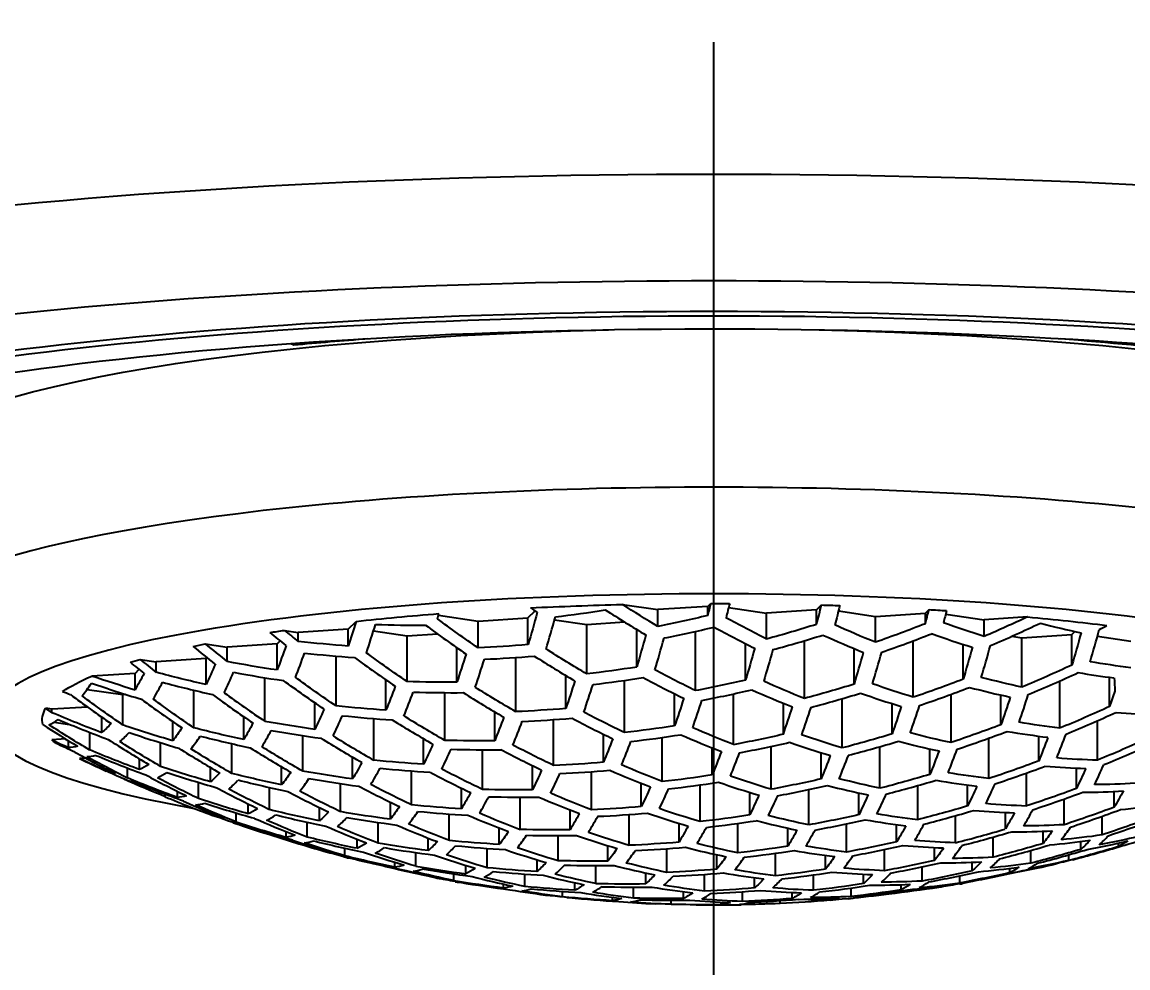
# Model space of a CAD drawing. Header units: millimetres. Extents: x 5401 to 6241, y 1473 to 2067.
# Drawn here: x 5528.93 to 5540.95, y 1813.05 to 1823.33 of the extents above; entities that cross this region are included whole.
import ezdxf

# ---------------------------------------------------------------- set-up
doc = ezdxf.new("R2010")
doc.units = ezdxf.units.MM
doc.linetypes.add('CENTERX2', pattern=[101.6, 63.5, -12.7, 12.7, -12.7])
doc.layers.add('CENTER', color=1, linetype='CENTERX2')
doc.layers.add('DIM', color=3, linetype='Continuous')
doc.styles.get("Standard").update_dxf_attribs({"font": 'arial.ttf'})
doc.dimstyles.new('사본 ISO-25', dxfattribs={"dimtxt": 7, "dimasz": 7, "dimexe": 2.1, "dimexo": 2.1, "dimgap": 2, "dimtad": 1, "dimtih": 1, "dimtoh": 1, "dimdec": 1, "dimdsep": 46, "dimtxsty": 'Standard', "dimcen": 0, "dimclrd": 3, "dimclre": 3, "dimclrt": 4, "dimazin": 2, "dimtp": 0.1, "dimtm": 0.1, "dimtfac": 0.714286, "dimtdec": 1, "dimtmove": 0, "dimatfit": 3, "dimfxl": 1, "dimarcsym": 0})

# ---------------------------------------------------------------- blocks, each defined once
blk = doc.blocks.new('*D45')
at = {"layer": 'DIM', "color": 3, "lineweight": -2, "transparency": 16777216}
for p, q in [((5534.347, 1848.239), (5486.831, 1848.239)), ((5488.931, 1842.239), (5488.931, 1780.802)), ((5488.931, 1709.239), (5488.931, 1770.676)), ((5490.217, 1703.239), (5491.031, 1703.239))]:
    blk.add_line(p, q, dxfattribs=at)
at = {"layer": 'DIM', "color": 3, "transparency": 16777216}
for points in [[(5487.931, 1842.239), (5489.931, 1842.239), (5488.931, 1848.239)], [(5487.931, 1709.239), (5489.931, 1709.239), (5488.931, 1703.239)]]:
    blk.add_solid(points, dxfattribs=at)
at = {"layer": 'DIM', "color": 4, "transparency": 16777216, "insert": (5488.931, 1775.739), "char_height": 6, "attachment_point": 5}
blk.add_mtext('145', dxfattribs=at)

msp = doc.modelspace()

# ---------------------------------------------------------------- linework, layer by layer
at = {"extrusion": (0, 1, 0)}
for p, q in [((5531.849, 1819.837), (5531.881, 1819.822)), ((5534.427, 1816.856), (5534.504, 1816.932)), ((5535.454, 1817.002), (5535.839, 1816.946)), ((5536.382, 1816.98), (5535.839, 1816.946)), ((5535.839, 1816.763), (5535.839, 1816.946)), ((5536.382, 1816.98), (5536.416, 1817.014)), ((5536.382, 1816.882), (5536.382, 1816.98)), ((5536.608, 1816.97), (5537.021, 1816.909)), ((5537.564, 1816.944), (5537.021, 1816.909)), ((5537.564, 1816.944), (5537.618, 1816.997)), ((5537.564, 1816.787), (5537.564, 1816.944)), ((5537.801, 1816.932), (5538.204, 1816.873)), ((5538.747, 1816.908), (5538.786, 1816.947)), ((5532.473, 1816.733), (5532.56, 1816.819)), ((5533.453, 1816.885), (5533.885, 1816.822)), ((5533.885, 1816.822), (5534.427, 1816.856)), ((5533.885, 1816.531), (5533.885, 1816.822)), ((5534.427, 1816.565), (5534.427, 1816.856)), ((5534.716, 1816.837), (5535.066, 1816.786)), ((5535.066, 1816.786), (5535.475, 1816.812)), ((5537.021, 1816.627), (5537.021, 1816.909)), ((5538.204, 1816.873), (5538.747, 1816.908)), ((5538.204, 1816.592), (5538.204, 1816.873)), ((5538.747, 1816.793), (5538.747, 1816.908)), ((5538.968, 1816.898), (5539.386, 1816.837)), ((5539.856, 1816.867), (5539.386, 1816.837)), ((5539.386, 1816.656), (5539.386, 1816.837)), ((5531.779, 1816.721), (5531.93, 1816.699)), ((5532.473, 1816.733), (5531.93, 1816.699)), ((5531.93, 1816.6), (5531.93, 1816.699)), ((5532.473, 1816.551), (5532.473, 1816.733)), ((5532.748, 1816.716), (5533.112, 1816.662)), ((5533.112, 1816.662), (5533.442, 1816.683)), ((5535.066, 1816.248), (5535.066, 1816.786)), ((5535.609, 1816.323), (5535.609, 1816.73)), ((5536.248, 1816.066), (5536.248, 1816.71)), ((5539.796, 1816.641), (5540.339, 1816.676)), ((5540.339, 1816.676), (5540.372, 1816.709)), ((5540.339, 1816.344), (5540.339, 1816.676)), ((5530.918, 1816.574), (5531.157, 1816.539)), ((5531.7, 1816.573), (5531.157, 1816.539)), ((5531.7, 1816.573), (5531.735, 1816.608)), ((5531.7, 1816.291), (5531.7, 1816.573)), ((5533.112, 1816.165), (5533.112, 1816.662)), ((5536.792, 1816.181), (5536.792, 1816.576)), ((5537.431, 1815.981), (5537.431, 1816.609)), ((5538.615, 1815.994), (5538.615, 1816.608)), ((5539.157, 1816.191), (5539.157, 1816.569)), ((5539.686, 1816.657), (5539.796, 1816.641)), ((5539.796, 1816.104), (5539.796, 1816.641)), ((5540.617, 1816.658), (5540.98, 1816.605)), ((5531.157, 1816.382), (5531.157, 1816.539)), ((5532.341, 1815.9), (5532.341, 1816.442)), ((5533.654, 1816.159), (5533.654, 1816.532)), ((5537.974, 1816.137), (5537.974, 1816.522)), ((5530.211, 1816.405), (5530.386, 1816.379)), ((5530.929, 1816.414), (5530.386, 1816.379)), ((5530.386, 1816.265), (5530.386, 1816.379)), ((5530.929, 1816.414), (5530.941, 1816.425)), ((5530.929, 1816.132), (5530.929, 1816.414)), ((5534.295, 1815.837), (5534.295, 1816.426)), ((5530.156, 1816.254), (5529.687, 1816.224)), ((5530.156, 1816.254), (5530.201, 1816.299)), ((5530.156, 1816.073), (5530.156, 1816.254)), ((5531.568, 1815.732), (5531.568, 1816.206)), ((5534.838, 1815.872), (5534.838, 1816.231)), ((5540.749, 1815.894), (5540.749, 1816.21)), ((5529.635, 1816.08), (5530.024, 1816.024)), ((5532.883, 1815.853), (5532.883, 1816.183)), ((5535.477, 1815.61), (5535.477, 1816.178)), ((5540.207, 1815.658), (5540.207, 1816.171)), ((5530.024, 1816.024), (5530.054, 1816.026)), ((5530.024, 1815.693), (5530.024, 1816.024)), ((5530.796, 1815.663), (5530.796, 1816.07)), ((5533.522, 1815.526), (5533.522, 1816.044)), ((5536.019, 1815.684), (5536.019, 1816.032)), ((5536.66, 1815.479), (5536.66, 1816.03)), ((5537.842, 1815.443), (5537.842, 1815.979)), ((5539.025, 1815.502), (5539.025, 1816.026)), ((5539.568, 1815.696), (5539.568, 1816.018)), ((5529.252, 1815.864), (5529.185, 1815.874)), ((5529.638, 1815.888), (5529.252, 1815.864)), ((5529.252, 1815.827), (5529.252, 1815.864)), ((5532.11, 1815.645), (5532.11, 1815.933)), ((5534.065, 1815.521), (5534.065, 1815.837)), ((5537.203, 1815.592), (5537.203, 1815.93)), ((5538.384, 1815.596), (5538.384, 1815.925)), ((5529.277, 1815.724), (5529.444, 1815.7)), ((5529.795, 1815.609), (5529.795, 1815.777)), ((5530.566, 1815.522), (5530.566, 1815.729)), ((5531.339, 1815.534), (5531.339, 1815.782)), ((5532.751, 1815.311), (5532.751, 1815.762)), ((5534.706, 1815.254), (5534.706, 1815.752)), ((5540.617, 1815.31), (5540.617, 1815.739)), ((5529.663, 1815.421), (5529.663, 1815.612)), ((5535.248, 1815.288), (5535.248, 1815.592)), ((5529.402, 1815.541), (5529.253, 1815.532)), ((5529.432, 1815.447), (5529.432, 1815.522)), ((5530.434, 1815.243), (5530.434, 1815.5)), ((5531.207, 1815.168), (5531.207, 1815.49)), ((5531.978, 1815.191), (5531.978, 1815.578)), ((5533.293, 1815.266), (5533.293, 1815.541)), ((5535.887, 1815.077), (5535.887, 1815.558)), ((5539.435, 1815.11), (5539.435, 1815.549)), ((5539.978, 1815.301), (5539.978, 1815.572)), ((5533.933, 1814.993), (5533.933, 1815.424)), ((5536.43, 1815.15), (5536.43, 1815.445)), ((5537.069, 1814.995), (5537.069, 1815.46)), ((5537.613, 1815.107), (5537.613, 1815.392)), ((5538.252, 1815.005), (5538.252, 1815.457)), ((5538.795, 1815.156), (5538.795, 1815.434)), ((5529.62, 1815.333), (5529.554, 1815.329)), ((5530.205, 1815.207), (5530.205, 1815.324)), ((5530.977, 1815.075), (5530.977, 1815.232)), ((5531.749, 1815.042), (5531.749, 1815.239)), ((5532.521, 1815.107), (5532.521, 1815.342)), ((5534.475, 1814.988), (5534.475, 1815.252)), ((5529.843, 1815.193), (5529.843, 1815.216)), ((5530.073, 1815.117), (5530.073, 1815.226)), ((5533.161, 1814.825), (5533.161, 1815.193)), ((5535.116, 1814.771), (5535.116, 1815.185)), ((5539.846, 1814.813), (5539.846, 1815.172)), ((5540.388, 1815.003), (5540.388, 1815.224)), ((5530.844, 1814.893), (5530.844, 1815.069)), ((5531.617, 1814.773), (5531.617, 1815.014)), ((5532.389, 1814.752), (5532.389, 1815.056)), ((5533.704, 1814.782), (5533.704, 1815.006)), ((5535.658, 1814.806), (5535.658, 1815.059)), ((5536.298, 1814.643), (5536.298, 1815.042)), ((5537.48, 1814.607), (5537.48, 1814.991)), ((5538.663, 1814.663), (5538.663, 1815.034)), ((5539.205, 1814.813), (5539.205, 1815.041)), ((5530.484, 1814.913), (5530.484, 1814.94)), ((5530.616, 1814.905), (5530.616, 1814.972)), ((5534.343, 1814.558), (5534.343, 1814.908)), ((5536.84, 1814.716), (5536.84, 1814.96)), ((5538.023, 1814.718), (5538.023, 1814.954)), ((5540.256, 1814.609), (5540.256, 1814.89)), ((5540.799, 1814.8), (5540.799, 1814.972)), ((5531.387, 1814.727), (5531.387, 1814.835)), ((5532.16, 1814.65), (5532.16, 1814.797)), ((5532.931, 1814.669), (5532.931, 1814.855)), ((5534.886, 1814.554), (5534.886, 1814.768)), ((5531.026, 1814.701), (5531.026, 1814.719)), ((5531.255, 1814.641), (5531.255, 1814.737)), ((5532.028, 1814.475), (5532.028, 1814.637)), ((5532.799, 1814.408), (5532.799, 1814.634)), ((5533.572, 1814.437), (5533.572, 1814.724)), ((5535.526, 1814.385), (5535.526, 1814.72)), ((5539.073, 1814.414), (5539.073, 1814.707)), ((5539.616, 1814.563), (5539.616, 1814.743)), ((5540.667, 1814.499), (5540.667, 1814.702)), ((5531.797, 1814.476), (5531.797, 1814.535)), ((5534.114, 1814.395), (5534.114, 1814.57)), ((5536.069, 1814.419), (5536.069, 1814.624)), ((5536.708, 1814.304), (5536.708, 1814.624)), ((5537.251, 1814.376), (5537.251, 1814.572)), ((5537.89, 1814.313), (5537.89, 1814.619)), ((5538.434, 1814.423), (5538.434, 1814.611)), ((5540.026, 1814.406), (5540.026, 1814.539)), ((5531.665, 1814.485), (5531.665, 1814.501)), ((5532.57, 1814.353), (5532.57, 1814.452)), ((5533.342, 1814.327), (5533.342, 1814.465)), ((5534.754, 1814.218), (5534.754, 1814.49)), ((5539.484, 1814.256), (5539.484, 1814.473)), ((5540.437, 1814.342), (5540.437, 1814.427)), ((5540.847, 1814.374), (5540.847, 1814.41)), ((5532.208, 1814.32), (5532.208, 1814.33)), ((5532.438, 1814.271), (5532.438, 1814.355)), ((5533.209, 1814.159), (5533.209, 1814.307)), ((5533.982, 1814.142), (5533.982, 1814.352)), ((5535.296, 1814.214), (5535.296, 1814.381)), ((5535.937, 1814.091), (5535.937, 1814.349)), ((5536.479, 1814.125), (5536.479, 1814.283)), ((5537.119, 1814.055), (5537.119, 1814.299)), ((5537.661, 1814.127), (5537.661, 1814.276)), ((5538.302, 1814.11), (5538.302, 1814.34)), ((5538.844, 1814.22), (5538.844, 1814.361)), ((5539.894, 1814.191), (5539.894, 1814.331)), ((5540.304, 1814.221), (5540.304, 1814.282)), ((5532.849, 1814.162), (5532.849, 1814.167)), ((5532.981, 1814.149), (5532.981, 1814.201)), ((5533.752, 1814.078), (5533.752, 1814.168)), ((5534.525, 1814.1), (5534.525, 1814.229)), ((5535.164, 1813.969), (5535.164, 1814.165)), ((5538.711, 1813.997), (5538.711, 1814.151)), ((5539.255, 1814.108), (5539.255, 1814.202)), ((5533.391, 1814.039), (5533.391, 1814.043)), ((5533.62, 1814.001), (5533.62, 1814.072)), ((5534.393, 1813.938), (5534.393, 1814.073)), ((5535.707, 1813.966), (5535.707, 1814.086)), ((5536.347, 1813.888), (5536.347, 1814.07)), ((5536.89, 1813.922), (5536.89, 1814.034)), ((5537.529, 1813.897), (5537.529, 1814.065)), ((5538.072, 1813.969), (5538.072, 1814.072)), ((5539.121, 1813.977), (5539.121, 1814.054)), ((5539.665, 1814.089), (5539.665, 1814.136)), ((5534.162, 1813.92), (5534.162, 1813.964)), ((5534.935, 1813.897), (5534.935, 1813.979)), ((5535.574, 1813.811), (5535.574, 1813.932)), ((5537.939, 1813.83), (5537.939, 1813.922)), ((5538.482, 1813.902), (5538.482, 1813.958)), ((5538.892, 1813.929), (5538.892, 1813.937)), ((5534.803, 1813.827), (5534.803, 1813.885)), ((5535.346, 1813.784), (5535.346, 1813.82)), ((5535.985, 1813.744), (5535.985, 1813.789)), ((5536.117, 1813.808), (5536.117, 1813.881)), ((5536.758, 1813.775), (5536.758, 1813.882)), ((5537.3, 1813.809), (5537.3, 1813.874)), ((5537.711, 1813.788), (5537.711, 1813.806)), ((5538.35, 1813.856), (5538.35, 1813.871)), ((5536.527, 1813.741), (5536.527, 1813.768)), ((5537.168, 1813.754), (5537.168, 1813.784))]:
    msp.add_line(p, q, dxfattribs=at)
at = {"extrusion": (2.22045e-16, 0, -1)}
for start, end in [(293.1981, 295.9248), (289.2302, 290.6922), (284.8204, 285.586), (255.6346, 256.4031), (280.3012, 281.05), (260.2113, 260.9652), (275.8302, 276.577), (264.4257, 266.3831), (270.6993, 272.3326), (267.7879, 268.923)]:
    msp.add_arc((-5536.447, 1829.462), 15.724, start, end, dxfattribs=at)
for centre, major_axis, ratio, start_param, end_param in [((5536.447, 1818.897), (16, 0), 0.173648, 0.355421, 2.786171), ((5536.447, 1817.913), (15, 0), 0.173648, 0, 3.141593), ((5536.447, 1817.913), (12.8, 0), 0.173648, 5.444417, 10.263547), ((5536.447, 1816.731), (8.9, 0), 0.173648, 6.105932, 9.602032), ((5536.447, 1815.746), (7.9, 0), 0.173648, 5.509136, 10.198852), ((5539.083, 1830.007), (-3.076, 14.865), 0.754407, 2.464666, 2.471345), ((5534.019, 1830.62), (6.041, 12.663), 0.925417, 3.671123, 3.712389), ((5539.469, 1830.087), (-3.041, 14.694), 0.754407, 2.499671, 2.540689), ((5535.169, 1829.501), (0.48, 15.663), 0.17101, 3.780883, 3.794967), ((5536.35, 1829.465), (0.481, 15.717), 0.17101, 3.779191, 3.801511), ((5537.533, 1829.428), (0.48, 15.678), 0.17101, 3.78046, 3.796819), ((5532.41, 1829.585), (0.465, 15.173), 0.17101, 3.72128, 3.727959), ((5533.592, 1829.549), (0.473, 15.447), 0.17101, 3.713737, 3.75457), ((5534.84, 1830.228), (6.461, 13.543), 0.925417, 3.950992, 3.992012), ((5541.013, 1830.406), (-2.843, 13.738), 0.754407, 2.779175, 2.820446), ((5537.282, 1829.634), (-3.176, 15.345), 0.754407, 2.397658, 2.411742), ((5531.818, 1829.603), (0.459, 14.998), 0.17101, 3.651892, 3.692911), ((5534.019, 1830.62), (6.041, 12.663), 0.925417, 3.522703, 3.56397), ((5538.311, 1829.847), (-3.132, 15.134), 0.754407, 2.438008, 2.478842), ((5534.224, 1830.522), (6.165, 12.923), 0.925417, 3.74293, 3.783796), ((5539.855, 1830.167), (-3, 14.497), 0.754406, 2.568908, 2.609546), ((5534.635, 1830.326), (6.375, 13.361), 0.925417, 3.882175, 3.922815), ((5540.627, 1830.327), (-2.901, 14.02), 0.754407, 2.707868, 2.748629), ((5539.504, 1829.368), (0.472, 15.408), 0.17101, 3.714972, 3.755934), ((5535.045, 1830.131), (6.537, 13.701), 0.925417, 4.020445, 4.026796), ((5536.51, 1829.475), (-3.187, 15.398), 0.754407, 2.391113, 2.41338), ((5534.773, 1829.513), (0.478, 15.625), 0.171033, 3.709007, 3.749285), ((5534.43, 1830.424), (6.276, 13.155), 0.925417, 3.813042, 3.853593), ((5540.241, 1830.247), (-2.954, 14.273), 0.754407, 2.63802, 2.678575), ((5538.321, 1829.404), (0.478, 15.601), 0.17101, 3.709728, 3.750083), ((5531.227, 1829.621), (0.453, 14.797), 0.17101, 3.583079, 3.623717), ((5534.224, 1830.522), (6.165, 12.923), 0.925417, 3.451402, 3.492161), ((5534.224, 1830.522), (6.165, 12.923), 0.925417, 3.597437, 3.637763), ((5538.697, 1829.927), (-3.107, 15.012), 0.754407, 2.507967, 2.548002), ((5536.942, 1829.446), (0.481, 15.709), 0.170948, 3.706852, 3.746878), ((5537.139, 1829.44), (0.481, 15.701), 0.17101, 3.707111, 3.74716), ((5535.739, 1829.315), (-3.179, 15.36), 0.754407, 2.395806, 2.412164), ((5537.539, 1829.688), (-3.168, 15.308), 0.754407, 2.443289, 2.48357), ((5533.001, 1829.567), (0.469, 15.323), 0.17101, 3.644623, 3.684659), ((5530.635, 1829.64), (0.446, 14.568), 0.17101, 3.514002, 3.554559), ((5534.43, 1830.424), (6.276, 13.155), 0.925417, 3.381497, 3.42205), ((5534.43, 1830.424), (6.276, 13.155), 0.925417, 3.669118, 3.708831), ((5539.083, 1830.007), (-3.076, 14.865), 0.754407, 2.576655, 2.616203), ((5535.25, 1830.033), (6.601, 13.836), 0.925417, 3.943673, 3.983711), ((5540.627, 1830.327), (-2.901, 14.02), 0.754407, 2.853805, 2.889316), ((5529.451, 1829.676), (0.429, 14.022), 0.17101, 3.372126, 3.413399), ((5534.84, 1830.228), (6.461, 13.543), 0.925417, 3.243078, 3.2841), ((5530.044, 1829.658), (0.438, 14.31), 0.17101, 3.443995, 3.484756), ((5534.635, 1830.326), (6.375, 13.361), 0.925417, 3.312382, 3.353022), ((5534.182, 1829.531), (0.476, 15.548), 0.17101, 3.639731, 3.679116), ((5534.635, 1830.326), (6.375, 13.361), 0.925417, 3.738794, 3.77829), ((5539.469, 1830.087), (-3.041, 14.694), 0.754408, 2.644904, 2.684242), ((5535.045, 1830.131), (6.537, 13.701), 0.925417, 3.875467, 3.915017), ((5540.242, 1830.247), (-2.954, 14.272), 0.754407, 2.782729, 2.822446), ((5535.045, 1830.131), (6.537, 13.701), 0.925417, 3.208403, 3.214752), ((5534.452, 1829.049), (-3.124, 15.095), 0.754407, 2.43669, 2.477652), ((5535.224, 1829.208), (-3.163, 15.285), 0.754407, 2.442483, 2.482839), ((5535.996, 1829.368), (-3.183, 15.383), 0.754407, 2.445464, 2.485513), ((5536.124, 1829.395), (-3.185, 15.39), 0.754414, 2.445685, 2.485712), ((5532.408, 1829.585), (0.465, 15.173), 0.17101, 3.576374, 3.615925), ((5534.43, 1830.424), (6.276, 13.155), 0.925417, 3.526263, 3.565976), ((5537.925, 1829.767), (-3.152, 15.233), 0.754407, 2.513462, 2.552845), ((5535.376, 1829.494), (0.474, 15.68), 0.16879, 3.637097, 3.676059), ((5534.84, 1830.228), (6.461, 13.543), 0.925417, 3.807372, 3.846709), ((5539.855, 1830.167), (-3, 14.497), 0.754407, 2.713325, 2.752719), ((5538.912, 1829.386), (0.475, 15.517), 0.17101, 3.640507, 3.67998), ((5536.35, 1829.465), (0.481, 15.717), 0.17101, 3.636217, 3.675124), ((5537.73, 1829.422), (0.48, 15.663), 0.17101, 3.637395, 3.676453), ((5529.451, 1829.676), (0.429, 14.022), 0.17101, 3.223795, 3.265069), ((5535.456, 1829.935), (6.655, 13.948), 0.925417, 3.181462, 3.222301), ((5531.818, 1829.603), (0.459, 14.998), 0.17101, 3.508383, 3.547721), ((5534.635, 1830.326), (6.375, 13.361), 0.925417, 3.456909, 3.496301), ((5537.154, 1829.608), (-3.179, 15.36), 0.754407, 2.516596, 2.555609), ((5533.592, 1829.549), (0.473, 15.447), 0.17101, 3.57175, 3.61054), ((5534.635, 1830.326), (6.375, 13.361), 0.925417, 3.598099, 3.6371), ((5538.312, 1829.847), (-3.132, 15.134), 0.754407, 2.582085, 2.620875), ((5535.661, 1829.837), (6.698, 14.039), 0.925417, 3.93878, 3.978164), ((5540.242, 1830.247), (-2.954, 14.272), 0.754404, 2.925489, 2.965208), ((5533.294, 1828.809), (-3.027, 14.63), 0.754386, 2.503605, 2.538961), ((5530.042, 1829.658), (0.438, 14.309), 0.17101, 3.298435, 3.338767), ((5535.25, 1830.033), (6.601, 13.836), 0.925417, 3.251382, 3.291422), ((5531.225, 1829.621), (0.453, 14.796), 0.17101, 3.439858, 3.479253), ((5534.84, 1830.228), (6.461, 13.543), 0.925417, 3.388386, 3.427725), ((5535.456, 1829.935), (6.655, 13.948), 0.925417, 3.870791, 3.909583), ((5539.856, 1830.167), (-3, 14.496), 0.754407, 2.854464, 2.893468), ((5539.503, 1829.368), (0.472, 15.408), 0.17101, 3.572513, 3.611412), ((5536.003, 1829.674), (6.746, 14.144), 0.92539, 3.141325, 3.155009), ((5534.067, 1828.969), (-3.097, 14.965), 0.754407, 2.5066, 2.54678), ((5530.634, 1829.64), (0.446, 14.568), 0.17101, 3.370178, 3.409895), ((5535.045, 1830.131), (6.537, 13.701), 0.925417, 3.32018, 3.35973), ((5536.511, 1829.475), (-3.187, 15.398), 0.754407, 2.517501, 2.556408), ((5534.773, 1829.513), (0.478, 15.625), 0.17101, 3.568814, 3.60713), ((5534.84, 1830.228), (6.461, 13.543), 0.925417, 3.667641, 3.706211), ((5538.697, 1829.927), (-3.107, 15.012), 0.754407, 2.649788, 2.688257), ((5535.045, 1830.131), (6.537, 13.701), 0.925432, 3.735815, 3.774313), ((5539.084, 1830.007), (-3.076, 14.865), 0.754407, 2.717337, 2.755734), ((5535.25, 1830.033), (6.601, 13.836), 0.925417, 3.803309, 3.841778), ((5539.469, 1830.087), (-3.041, 14.694), 0.754407, 2.785301, 2.823874), ((5536.071, 1829.641), (6.754, 14.157), 0.925417, 3.93601, 3.975023), ((5532.909, 1828.729), (-2.985, 14.423), 0.754407, 2.567037, 2.607904), ((5530.042, 1829.658), (0.438, 14.309), 0.17101, 3.152489, 3.193253), ((5535.866, 1829.739), (6.731, 14.109), 0.925417, 3.18675, 3.227036), ((5534.838, 1829.128), (-3.146, 15.202), 0.754407, 2.512587, 2.552062), ((5535.61, 1829.288), (-3.176, 15.345), 0.754407, 2.516171, 2.555229), ((5532.999, 1829.567), (0.469, 15.322), 0.17101, 3.504321, 3.54279), ((5534.84, 1830.228), (6.461, 13.543), 0.925417, 3.528888, 3.567459), ((5537.539, 1829.688), (-3.168, 15.308), 0.754407, 2.585447, 2.623764), ((5535.955, 1829.477), (0.481, 15.709), 0.17101, 3.567448, 3.605543), ((5537.138, 1829.44), (0.481, 15.701), 0.17101, 3.56762, 3.605736), ((5538.321, 1829.404), (0.478, 15.601), 0.17101, 3.569298, 3.607676), ((5536.447, 1815.746), (7.3, 0), 0.173648, 3.476964, 3.484686), ((5536.413, 1829.478), (6.771, 14.192), 0.925417, 3.134852, 3.156789), ((5535.866, 1829.739), (6.731, 14.109), 0.925417, 3.867853, 3.906171), ((5539.47, 1830.087), (-3.041, 14.693), 0.754407, 2.924008, 2.962581), ((5540.094, 1829.35), (0.468, 15.275), 0.17101, 3.505055, 3.543652), ((5533.681, 1828.889), (-3.065, 14.81), 0.754407, 2.575351, 2.61506), ((5530.633, 1829.64), (0.446, 14.567), 0.17101, 3.227361, 3.267081), ((5535.661, 1829.837), (6.698, 14.039), 0.925417, 3.256933, 3.296318), ((5531.816, 1829.603), (0.459, 14.998), 0.17101, 3.368702, 3.407275), ((5535.25, 1830.033), (6.601, 13.836), 0.925417, 3.393321, 3.43179), ((5532.408, 1829.585), (0.465, 15.173), 0.17101, 3.43689, 3.475287), ((5535.045, 1830.131), (6.537, 13.701), 0.925417, 3.460924, 3.499321), ((5536.768, 1829.528), (-3.185, 15.39), 0.754407, 2.587034, 2.625129), ((5534.182, 1829.531), (0.476, 15.548), 0.17101, 3.50165, 3.539537), ((5535.045, 1830.131), (6.537, 13.701), 0.925417, 3.598582, 3.636617), ((5537.926, 1829.768), (-3.152, 15.232), 0.754407, 2.653088, 2.690975), ((5530.633, 1829.64), (0.446, 14.567), 0.17101, 3.082686, 3.123245), ((5534.452, 1829.049), (-3.124, 15.095), 0.754407, 2.581156, 2.620057), ((5531.225, 1829.621), (0.453, 14.796), 0.17101, 3.299157, 3.338161), ((5535.456, 1829.935), (6.655, 13.948), 0.925417, 3.325614, 3.364407), ((5535.996, 1829.368), (-3.183, 15.383), 0.754407, 2.586837, 2.624954), ((5535.364, 1829.495), (0.48, 15.678), 0.17101, 3.500109, 3.537669), ((5535.25, 1830.033), (6.601, 13.836), 0.925417, 3.666581, 3.704332), ((5538.312, 1829.847), (-3.132, 15.134), 0.754407, 2.720091, 2.757794), ((5535.456, 1829.935), (6.656, 13.948), 0.925432, 3.733713, 3.771515), ((5538.698, 1829.927), (-3.107, 15.011), 0.754407, 2.78718, 2.824932), ((5535.661, 1829.837), (6.698, 14.039), 0.925417, 3.800588, 3.838476), ((5539.084, 1830.007), (-3.076, 14.865), 0.754404, 2.854896, 2.892932), ((5538.912, 1829.386), (0.475, 15.517), 0.17101, 3.502122, 3.54009), ((5536.618, 1829.38), (6.767, 14.185), 0.925417, 3.189211, 3.229241), ((5535.224, 1829.208), (-3.163, 15.285), 0.754407, 2.584948, 2.623327), ((5533.59, 1829.549), (0.473, 15.447), 0.17101, 3.434783, 3.472487), ((5535.25, 1830.033), (6.601, 13.836), 0.925417, 3.53077, 3.568521), ((5537.154, 1829.608), (-3.179, 15.36), 0.754407, 2.654908, 2.692468), ((5536.349, 1829.465), (0.481, 15.717), 0.17101, 3.499664, 3.537127), ((5537.729, 1829.422), (0.48, 15.663), 0.17101, 3.500339, 3.537937), ((5536.276, 1829.543), (6.767, 14.185), 0.925417, 3.866483, 3.90458), ((5539.085, 1830.007), (-3.076, 14.865), 0.754407, 2.992145, 3.030544), ((5533.295, 1828.809), (-3.028, 14.63), 0.754407, 2.643679, 2.683197), ((5531.224, 1829.621), (0.453, 14.796), 0.17101, 3.158002, 3.197402), ((5536.071, 1829.641), (6.754, 14.157), 0.925417, 3.26007, 3.299086), ((5532.999, 1829.567), (0.469, 15.322), 0.17101, 3.367693, 3.405445), ((5535.456, 1829.935), (6.655, 13.948), 0.925417, 3.463727, 3.50143), ((5536.071, 1829.641), (6.754, 14.157), 0.925417, 3.799047, 3.836605), ((5538.698, 1829.927), (-3.107, 15.011), 0.754407, 2.922892, 2.960645), ((5539.503, 1829.368), (0.472, 15.408), 0.17101, 3.43523, 3.473031), ((5536.687, 1829.347), (6.764, 14.178), 0.925417, 3.866607, 3.904724), ((5538.699, 1829.927), (-3.107, 15.011), 0.754407, 3.059578, 3.098048), ((5531.815, 1829.603), (0.459, 14.997), 0.17101, 3.08958, 3.128922), ((5536.413, 1829.478), (6.771, 14.192), 0.925417, 3.260977, 3.299889), ((5534.067, 1828.969), (-3.097, 14.965), 0.754407, 2.648916, 2.687513), ((5531.816, 1829.603), (0.459, 14.998), 0.17101, 3.230043, 3.268617), ((5535.866, 1829.739), (6.731, 14.109), 0.925417, 3.329027, 3.367345), ((5532.407, 1829.585), (0.465, 15.173), 0.17101, 3.299642, 3.337679), ((5535.661, 1829.837), (6.698, 14.039), 0.925417, 3.396624, 3.434513), ((5536.511, 1829.475), (-3.187, 15.398), 0.754407, 2.655448, 2.692912), ((5534.773, 1829.513), (0.478, 15.625), 0.17101, 3.433508, 3.470774), ((5535.456, 1829.935), (6.655, 13.948), 0.925417, 3.59892, 3.63628), ((5537.54, 1829.688), (-3.168, 15.308), 0.754407, 2.721851, 2.759117), ((5535.661, 1829.837), (6.698, 14.039), 0.925417, 3.665871, 3.703073), ((5537.926, 1829.768), (-3.152, 15.232), 0.754407, 2.788392, 2.825594), ((5535.866, 1829.739), (6.731, 14.109), 0.925417, 3.732345, 3.76971), ((5538.312, 1829.848), (-3.132, 15.134), 0.754406, 2.855232, 2.892593), ((5537.097, 1829.152), (6.721, 14.088), 0.925417, 3.86823, 3.906609), ((5534.839, 1829.129), (-3.146, 15.202), 0.754407, 2.652534, 2.690502), ((5535.61, 1829.288), (-3.176, 15.345), 0.754407, 2.654636, 2.692235), ((5535.955, 1829.477), (0.481, 15.709), 0.17101, 3.43289, 3.469953), ((5537.137, 1829.44), (0.481, 15.701), 0.171033, 3.432949, 3.470029), ((5538.32, 1829.404), (0.478, 15.602), 0.17101, 3.433727, 3.471053), ((5536.413, 1829.478), (6.771, 14.192), 0.925417, 3.798601, 3.836066), ((5538.312, 1829.848), (-3.132, 15.134), 0.754407, 2.989984, 3.027689), ((5540.094, 1829.35), (0.468, 15.275), 0.17101, 3.367995, 3.405865), ((5533.681, 1828.889), (-3.065, 14.81), 0.754407, 2.716546, 2.75509), ((5532.407, 1829.585), (0.465, 15.173), 0.17101, 3.16208, 3.200479), ((5536.276, 1829.543), (6.767, 14.185), 0.925417, 3.330617, 3.368714), ((5534.181, 1829.531), (0.476, 15.548), 0.17101, 3.366983, 3.404185), ((5535.661, 1829.837), (6.698, 14.039), 0.925417, 3.532031, 3.569233), ((5536.768, 1829.528), (-3.185, 15.39), 0.754407, 2.722623, 2.759687), ((5536.892, 1829.249), (6.748, 14.143), 0.925417, 3.799227, 3.836825), ((5537.927, 1829.768), (-3.152, 15.232), 0.754407, 3.056802, 3.094692), ((5537.713, 1828.858), (6.581, 13.793), 0.925417, 3.803888, 3.842481), ((5537.541, 1829.688), (-3.168, 15.308), 0.754404, 3.123969, 3.162286), ((5540.685, 1829.332), (0.463, 15.117), 0.17101, 3.299775, 3.337952), ((5537.155, 1829.608), (-3.179, 15.36), 0.754404, 3.192121, 3.222376), ((5534.453, 1829.049), (-3.124, 15.095), 0.754407, 2.719593, 2.757394), ((5532.998, 1829.567), (0.469, 15.322), 0.17101, 3.231926, 3.269681), ((5536.071, 1829.641), (6.754, 14.157), 0.925417, 3.398494, 3.436052), ((5535.224, 1829.208), (-3.163, 15.285), 0.754407, 2.721521, 2.758846), ((5533.59, 1829.549), (0.473, 15.447), 0.17101, 3.300032, 3.337392), ((5535.866, 1829.739), (6.731, 14.109), 0.925417, 3.465488, 3.502755), ((5535.997, 1829.368), (-3.183, 15.383), 0.754407, 2.722548, 2.75963), ((5535.364, 1829.495), (0.48, 15.678), 0.17101, 3.366629, 3.40352), ((5535.866, 1829.739), (6.731, 14.109), 0.925417, 3.599132, 3.636067), ((5537.155, 1829.608), (-3.179, 15.36), 0.754407, 2.789105, 2.825996), ((5536.071, 1829.641), (6.754, 14.157), 0.925417, 3.665469, 3.702357), ((5537.54, 1829.688), (-3.168, 15.308), 0.754407, 2.855394, 2.892331), ((5537.731, 1829.423), (0.473, 15.663), 0.16879, 3.366466, 3.403345), ((5536.276, 1829.543), (6.767, 14.185), 0.925417, 3.731728, 3.768889), ((5537.927, 1829.768), (-3.152, 15.232), 0.754408, 2.922182, 2.959384), ((5538.911, 1829.386), (0.475, 15.517), 0.17101, 3.367178, 3.404454), ((5537.303, 1829.054), (6.685, 14.011), 0.925417, 3.800957, 3.838924), ((5532.998, 1829.567), (0.469, 15.322), 0.17101, 3.101923, 3.133046), ((5536.687, 1829.347), (6.764, 14.178), 0.925417, 3.330473, 3.36859), ((5536.413, 1829.478), (6.771, 14.192), 0.925417, 3.399034, 3.4365), ((5534.772, 1829.513), (0.478, 15.625), 0.17101, 3.300244, 3.337182), ((5536.071, 1829.641), (6.754, 14.157), 0.925417, 3.532745, 3.569633), ((5536.382, 1829.448), (-3.187, 15.398), 0.754407, 2.789261, 2.826063), ((5536.546, 1829.459), (0.481, 15.717), 0.17101, 3.366512, 3.403315), ((5536.687, 1829.347), (6.765, 14.177), 0.925432, 3.731837, 3.769017), ((5537.541, 1829.688), (-3.168, 15.308), 0.754407, 2.988658, 3.025925), ((5537.155, 1829.608), (-3.179, 15.36), 0.754407, 3.05526, 3.09282), ((5539.502, 1829.368), (0.472, 15.408), 0.17101, 3.300084, 3.337539), ((5536.77, 1829.528), (-3.185, 15.39), 0.754407, 3.122597, 3.160692), ((5540.093, 1829.35), (0.468, 15.275), 0.17101, 3.231812, 3.26968), ((5540.683, 1829.332), (0.463, 15.118), 0.17101, 3.190974, 3.200199), ((5534.067, 1828.969), (-3.097, 14.965), 0.754407, 2.786759, 2.824629), ((5533.589, 1829.549), (0.473, 15.447), 0.17101, 3.164884, 3.202589), ((5534.839, 1829.129), (-3.146, 15.202), 0.754407, 2.78812, 2.825397), ((5534.181, 1829.531), (0.476, 15.548), 0.17101, 3.233241, 3.270443), ((5536.276, 1829.543), (6.767, 14.185), 0.925417, 3.466309, 3.503373), ((5535.611, 1829.288), (-3.176, 15.345), 0.754407, 2.788972, 2.825899), ((5535.955, 1829.477), (0.481, 15.709), 0.17101, 3.300394, 3.337131), ((5536.276, 1829.543), (6.767, 14.185), 0.925417, 3.59923, 3.635968), ((5536.769, 1829.528), (-3.185, 15.39), 0.754407, 2.855494, 2.892231), ((5536.482, 1829.445), (6.771, 14.192), 0.925417, 3.665353, 3.702153), ((5537.155, 1829.608), (-3.179, 15.36), 0.754407, 2.921731, 2.958622), ((5538.319, 1829.404), (0.478, 15.602), 0.17101, 3.300269, 3.337259), ((5537.097, 1829.152), (6.722, 14.088), 0.925432, 3.732573, 3.769994), ((5537.508, 1828.956), (6.639, 13.913), 0.925432, 3.734024, 3.771924), ((5534.18, 1829.531), (0.476, 15.548), 0.17101, 3.115896, 3.13577), ((5536.892, 1829.249), (6.748, 14.143), 0.925417, 3.398277, 3.435875), ((5534.772, 1829.513), (0.478, 15.625), 0.17101, 3.166699, 3.203967), ((5536.687, 1829.347), (6.764, 14.178), 0.925417, 3.466235, 3.503317), ((5535.363, 1829.495), (0.48, 15.678), 0.17101, 3.233954, 3.270845), ((5536.482, 1829.445), (6.771, 14.192), 0.925417, 3.532952, 3.569752), ((5535.997, 1829.368), (-3.183, 15.383), 0.754407, 2.855436, 2.892193), ((5537.137, 1829.44), (0.481, 15.701), 0.17101, 3.300384, 3.33714), ((5536.892, 1829.249), (6.748, 14.143), 0.925417, 3.665516, 3.702442), ((5536.769, 1829.528), (-3.185, 15.39), 0.754407, 2.987991, 3.025055), ((5538.909, 1829.386), (0.475, 15.517), 0.17101, 3.233123, 3.270398), ((5536.512, 1829.475), (-3.187, 15.398), 0.754408, 3.054762, 3.092228), ((5539.5, 1829.368), (0.472, 15.409), 0.17101, 3.176503, 3.202401), ((5534.453, 1829.049), (-3.124, 15.095), 0.754407, 2.855036, 2.892492), ((5535.363, 1829.495), (0.48, 15.678), 0.17101, 3.129406, 3.137364), ((5537.097, 1829.152), (6.721, 14.088), 0.925417, 3.465262, 3.502585), ((5535.225, 1829.209), (-3.163, 15.285), 0.754407, 2.855318, 2.892308), ((5535.954, 1829.477), (0.481, 15.709), 0.17101, 3.167521, 3.204585), ((5536.892, 1829.249), (6.748, 14.143), 0.925417, 3.532662, 3.569589), ((5535.611, 1829.288), (-3.176, 15.345), 0.754407, 2.921729, 2.958656), ((5536.546, 1829.459), (0.481, 15.717), 0.17101, 3.234211, 3.271011), ((5536.687, 1829.347), (6.764, 14.178), 0.925417, 3.599222, 3.635977), ((5537.097, 1829.152), (6.721, 14.088), 0.925417, 3.599105, 3.636095), ((5536.383, 1829.448), (-3.187, 15.398), 0.754407, 2.921614, 2.958414), ((5535.998, 1829.368), (-3.183, 15.383), 0.754407, 2.988046, 3.025128), ((5537.728, 1829.422), (0.48, 15.663), 0.17101, 3.233921, 3.270848), ((5538.319, 1829.404), (0.478, 15.602), 0.17101, 3.166524, 3.203847), ((5537.303, 1829.054), (6.685, 14.011), 0.925417, 3.665968, 3.703243), ((5534.84, 1829.129), (-3.146, 15.202), 0.754407, 2.922179, 2.955337), ((5537.303, 1829.054), (6.685, 14.011), 0.925417, 3.545772, 3.569137), ((5535.225, 1829.209), (-3.163, 15.285), 0.754407, 2.98873, 3.001135), ((5537.137, 1829.44), (0.481, 15.701), 0.17101, 3.167497, 3.204579)]:
    msp.add_ellipse(centre, major_axis=major_axis, ratio=ratio, start_param=start_param, end_param=end_param)
for centre, major_axis, ratio, start_param, end_param in [((5536.447, 1817.913), (-13.1, 0), 0.173648, 5.415533, 10.29243), ((5536.447, 1817.913), (-12, 0), 0.173648, 6.071672, 10.172866), ((5536.447, 1818.454), (-8.9, 0), 0.173648, 0, 1.441802), ((5536.447, 1818.454), (-8.9, 0), 0.173648, 1.699791, 3.141593), ((5536.447, 1818.405), (-9.35, 0), 0.173648, 1.060606, 1.156322), ((5536.447, 1818.405), (-9.35, 0), 0.173648, 1.98527, 2.168253), ((5533.395, 1829.555), (0.472, 15.409), 0.17101, 2.52744, 2.568396), ((5536.447, 1815.746), (-7.3, 0), 0.173648, 1.294504, 1.434248), ((5539.598, 1830.114), (-3.028, 14.631), 0.754407, 3.743939, 3.779827), ((5536.447, 1815.746), (-7.3, 0), 0.173648, 1.566477, 1.594254), ((5535.366, 1829.495), (0.48, 15.679), 0.17101, 2.486332, 2.502789), ((5536.447, 1815.746), (-7.3, 0), 0.173648, 1.731814, 1.759392), ((5536.549, 1829.458), (0.481, 15.717), 0.17101, 2.481678, 2.503939), ((5536.447, 1815.746), (-7.3, 0), 0.173648, 1.896958, 1.924737), ((5537.73, 1829.422), (0.48, 15.663), 0.17101, 2.48826, 2.502239), ((5531.621, 1829.609), (0.457, 14.934), 0.17101, 2.593919, 2.629807), ((5536.447, 1815.746), (-7.3, 0), 0.173648, 1.009213, 1.148959), ((5538.44, 1829.874), (-3.124, 15.096), 0.754407, 3.805349, 3.846305), ((5534.156, 1830.555), (6.125, 12.839), 0.925417, 2.498298, 2.539328), ((5539.984, 1830.193), (-2.985, 14.425), 0.754407, 3.674983, 3.71584), ((5534.566, 1830.359), (6.343, 13.295), 0.925417, 2.358806, 2.399665), ((5540.756, 1830.353), (-2.883, 13.929), 0.754414, 3.535371, 3.576403), ((5534.772, 1830.261), (6.434, 13.485), 0.925417, 2.295005, 2.330708), ((5536.447, 1815.746), (-7.3, 0), 0.173648, 2.056662, 2.196156), ((5536.447, 1815.746), (-7.3, 0), 0.173648, 0.849024, 0.876984), ((5537.153, 1829.608), (-3.179, 15.361), 0.754407, 3.871008, 3.887425), ((5534.361, 1830.457), (6.241, 13.081), 0.925415, 2.428224, 2.469019), ((5540.37, 1830.273), (-2.937, 14.191), 0.754407, 3.605691, 3.646488), ((5539.306, 1829.374), (0.473, 15.447), 0.17101, 2.528492, 2.569328), ((5536.447, 1815.746), (-7.3, 0), 0.173648, 0.684067, 0.711466), ((5531.028, 1829.627), (0.451, 14.723), 0.17101, 2.657949, 2.698807), ((5534.156, 1830.555), (6.125, 12.839), 0.925417, 2.791844, 2.832874), ((5534.156, 1830.555), (6.125, 12.839), 0.925417, 2.645292, 2.68588), ((5534.576, 1829.519), (0.478, 15.602), 0.17101, 2.533221, 2.573572), ((5536.381, 1829.448), (-3.187, 15.398), 0.754407, 3.869807, 3.892068), ((5537.668, 1829.714), (-3.163, 15.285), 0.754407, 3.800222, 3.840574), ((5532.802, 1829.573), (0.468, 15.275), 0.17101, 2.597393, 2.637568), ((5538.826, 1829.954), (-3.097, 14.966), 0.754407, 3.736223, 3.776398), ((5535.759, 1829.483), (0.481, 15.701), 0.17101, 2.536084, 2.576132), ((5535.956, 1829.477), (0.481, 15.709), 0.17101, 2.536304, 2.576332), ((5538.124, 1829.41), (0.478, 15.625), 0.17101, 2.533782, 2.574065), ((5536.447, 1815.746), (-7.3, 0), 0.173648, 0.518538, 0.546501), ((5535.609, 1829.288), (-3.176, 15.345), 0.754407, 3.871567, 3.885472), ((5530.438, 1829.646), (0.444, 14.485), 0.17101, 2.727258, 2.768055), ((5534.361, 1830.457), (6.241, 13.081), 0.925417, 2.862262, 2.90306), ((5534.361, 1830.457), (6.241, 13.081), 0.925417, 2.573832, 2.613774), ((5535.182, 1830.065), (6.581, 13.793), 0.925417, 2.298295, 2.338473), ((5540.757, 1830.353), (-2.882, 13.929), 0.754407, 3.388865, 3.429458), ((5536.447, 1815.746), (-7.3, 0), 0.173648, 0.247305, 0.386799), ((5534.772, 1830.261), (6.434, 13.485), 0.925417, 3.000571, 3.036167), ((5529.845, 1829.664), (0.435, 14.217), 0.170948, 2.797359, 2.838393), ((5534.566, 1830.359), (6.343, 13.295), 0.925417, 2.931508, 2.972367), ((5536.897, 1829.555), (-3.183, 15.383), 0.754407, 3.797613, 3.837661), ((5539.211, 1830.034), (-3.065, 14.811), 0.754408, 3.667947, 3.707654), ((5534.977, 1830.163), (6.513, 13.651), 0.925417, 2.367045, 2.406752), ((5540.37, 1830.273), (-2.937, 14.191), 0.754407, 3.461031, 3.500976), ((5534.337, 1816.902), (-6.45, 1.084), 0.454687, 3.012561, 3.059677), ((5536.767, 1829.528), (-3.185, 15.39), 0.754407, 3.797467, 3.837494), ((5532.212, 1829.591), (0.463, 15.118), 0.17101, 2.666139, 2.705844), ((5534.361, 1830.457), (6.241, 13.081), 0.925417, 2.717502, 2.757445), ((5538.054, 1829.794), (-3.146, 15.202), 0.754407, 3.730954, 3.770424), ((5533.985, 1829.537), (0.475, 15.517), 0.17101, 2.603322, 2.642792), ((5534.566, 1830.359), (6.343, 13.295), 0.925416, 2.504092, 2.543787), ((5539.598, 1830.114), (-3.028, 14.631), 0.754414, 3.599764, 3.63928), ((5534.772, 1830.261), (6.434, 13.485), 0.925417, 2.435475, 2.47499), ((5539.985, 1830.194), (-2.985, 14.424), 0.754407, 3.531025, 3.570618), ((5534.581, 1829.075), (-3.132, 15.133), 0.754407, 3.804479, 3.845317), ((5535.353, 1829.235), (-3.168, 15.308), 0.754407, 3.799681, 3.839965), ((5535.168, 1829.501), (0.479, 15.663), 0.170948, 2.606839, 2.645896), ((5538.715, 1829.392), (0.476, 15.548), 0.17101, 2.603957, 2.643341), ((5539.897, 1829.356), (0.469, 15.322), 0.17101, 2.616026, 2.638443), ((5536.447, 1815.746), (-7.3, 0), 0.173648, 6.244461, 6.384284), ((5533.809, 1828.916), (-3.076, 14.864), 0.754407, 3.812035, 3.818355), ((5531.619, 1829.609), (0.457, 14.934), 0.170948, 2.734492, 2.774008), ((5534.566, 1830.359), (6.343, 13.295), 0.925417, 2.787489, 2.827081), ((5534.566, 1830.359), (6.343, 13.295), 0.925417, 2.645988, 2.685183), ((5538.44, 1829.874), (-3.124, 15.096), 0.754414, 3.662961, 3.701857), ((5536.547, 1829.459), (0.481, 15.717), 0.17101, 2.608061, 2.646969), ((5537.532, 1829.428), (0.48, 15.678), 0.17101, 2.607153, 2.646167), ((5535.592, 1829.869), (6.685, 14.011), 0.925417, 2.304273, 2.343746), ((5535.387, 1829.967), (6.638, 13.913), 0.925417, 3.061937, 3.102899), ((5531.028, 1829.627), (0.451, 14.723), 0.17101, 2.803128, 2.842722), ((5534.772, 1830.261), (6.434, 13.485), 0.925417, 2.856285, 2.895801), ((5537.282, 1829.634), (-3.176, 15.345), 0.754414, 3.727897, 3.766955), ((5533.394, 1829.555), (0.472, 15.408), 0.170948, 2.671925, 2.710821), ((5539.985, 1830.194), (-2.985, 14.424), 0.754407, 3.389619, 3.428817), ((5533.424, 1828.836), (-3.041, 14.693), 0.754407, 3.74269, 3.783713), ((5529.845, 1829.664), (0.435, 14.217), 0.17101, 2.944288, 2.984882), ((5535.182, 1830.065), (6.581, 13.793), 0.925417, 2.992806, 3.032985), ((5530.436, 1829.646), (0.443, 14.484), 0.17101, 2.87282, 2.912766), ((5534.977, 1830.163), (6.513, 13.651), 0.925417, 2.924422, 2.964129), ((5534.772, 1830.261), (6.434, 13.485), 0.925417, 2.576592, 2.61533), ((5538.827, 1829.954), (-3.097, 14.965), 0.754407, 3.595461, 3.634053), ((5534.977, 1830.163), (6.513, 13.651), 0.925417, 2.508333, 2.546873), ((5535.182, 1830.065), (6.581, 13.793), 0.925417, 2.440706, 2.479299), ((5539.599, 1830.114), (-3.028, 14.631), 0.754407, 3.459478, 3.498217), ((5535.387, 1829.967), (6.638, 13.913), 0.925417, 2.372844, 2.411742), ((5536.447, 1815.746), (-7.3, 0), 0.173648, 6.085382, 6.113154), ((5536.071, 1829.641), (6.754, 14.157), 0.925417, 3.127608, 3.143665), ((5534.195, 1828.995), (-3.106, 15.011), 0.754407, 3.735362, 3.775403), ((5536.381, 1829.448), (-3.187, 15.398), 0.754407, 3.726828, 3.765737), ((5532.802, 1829.573), (0.468, 15.275), 0.17101, 2.739693, 2.778286), ((5534.772, 1830.261), (6.434, 13.485), 0.925417, 2.715942, 2.75468), ((5537.669, 1829.714), (-3.163, 15.285), 0.754407, 3.659752, 3.698128), ((5534.576, 1829.519), (0.478, 15.602), 0.17101, 2.675617, 2.713994), ((5539.212, 1830.034), (-3.065, 14.811), 0.754407, 3.527885, 3.566426), ((5539.306, 1829.374), (0.473, 15.447), 0.17101, 2.672532, 2.711325), ((5536.003, 1829.674), (6.748, 14.143), 0.925415, 2.307799, 2.346858), ((5529.844, 1829.664), (0.435, 14.216), 0.170933, 3.090778, 3.131816), ((5535.798, 1829.772), (6.721, 14.088), 0.925417, 3.056757, 3.097114), ((5534.967, 1829.155), (-3.152, 15.232), 0.754407, 3.730406, 3.76979), ((5535.739, 1829.315), (-3.179, 15.36), 0.754407, 3.727632, 3.766648), ((5535.758, 1829.483), (0.481, 15.701), 0.17101, 2.677502, 2.715617), ((5536.941, 1829.446), (0.481, 15.709), 0.17101, 2.677593, 2.715688), ((5538.123, 1829.41), (0.478, 15.625), 0.17101, 2.676002, 2.714319), ((5533.038, 1828.756), (-3, 14.496), 0.754407, 3.673872, 3.714515), ((5530.436, 1829.646), (0.443, 14.484), 0.17101, 3.016399, 3.056346), ((5535.592, 1829.869), (6.685, 14.011), 0.925417, 2.98753, 3.027005), ((5532.21, 1829.591), (0.463, 15.117), 0.17101, 2.807368, 2.845909), ((5534.977, 1830.163), (6.513, 13.651), 0.925417, 2.7843, 2.82284), ((5534.977, 1830.163), (6.513, 13.651), 0.925417, 2.646499, 2.684673), ((5538.054, 1829.794), (-3.146, 15.202), 0.754407, 3.592577, 3.630543), ((5535.798, 1829.772), (6.721, 14.088), 0.925417, 2.376576, 2.414955), ((5539.599, 1830.114), (-3.028, 14.631), 0.754407, 3.320221, 3.358962), ((5530.435, 1829.646), (0.443, 14.484), 0.170948, 3.161107, 3.201911), ((5536.208, 1829.576), (6.764, 14.178), 0.925417, 3.054143, 3.094196), ((5533.809, 1828.916), (-3.076, 14.864), 0.754407, 3.667157, 3.70671), ((5531.027, 1829.628), (0.451, 14.723), 0.17101, 2.944981, 2.98418), ((5535.387, 1829.967), (6.638, 13.913), 0.925417, 2.919431, 2.958329), ((5531.619, 1829.609), (0.457, 14.934), 0.17101, 2.875529, 2.914269), ((5535.182, 1830.065), (6.581, 13.793), 0.925417, 2.851975, 2.890568), ((5536.897, 1829.555), (-3.183, 15.383), 0.754407, 3.658178, 3.696294), ((5533.984, 1829.537), (0.475, 15.517), 0.17101, 2.74325, 2.781216), ((5535.182, 1830.065), (6.581, 13.793), 0.925417, 2.578587, 2.616455), ((5538.44, 1829.874), (-3.124, 15.096), 0.754408, 3.525686, 3.563488), ((5535.592, 1829.869), (6.685, 14.011), 0.925417, 2.444263, 2.48223), ((5539.213, 1830.034), (-3.065, 14.81), 0.754407, 3.390134, 3.42831), ((5539.897, 1829.356), (0.469, 15.322), 0.17101, 2.740237, 2.778708), ((5532.652, 1828.676), (-2.953, 14.271), 0.754407, 3.60484, 3.645399), ((5536.276, 1829.543), (6.767, 14.185), 0.925417, 3.053945, 3.093974), ((5534.582, 1829.075), (-3.132, 15.133), 0.754407, 3.662421, 3.701214), ((5536.125, 1829.395), (-3.185, 15.39), 0.754407, 3.658057, 3.696153), ((5535.182, 1830.065), (6.581, 13.793), 0.925417, 2.714817, 2.752685), ((5535.167, 1829.501), (0.48, 15.663), 0.17101, 2.745299, 2.782896), ((5535.387, 1829.967), (6.638, 13.913), 0.925416, 2.511324, 2.549222), ((5538.827, 1829.954), (-3.097, 14.965), 0.754407, 3.458403, 3.496272), ((5538.714, 1829.392), (0.476, 15.548), 0.17101, 2.743596, 2.781484), ((5536.208, 1829.576), (6.764, 14.178), 0.925417, 2.378461, 2.416578), ((5539.213, 1830.034), (-3.065, 14.81), 0.754414, 3.252059, 3.290603), ((5531.027, 1829.628), (0.451, 14.723), 0.17101, 3.086392, 3.125988), ((5536.003, 1829.674), (6.748, 14.143), 0.925417, 2.98442, 3.023481), ((5535.353, 1829.235), (-3.168, 15.308), 0.754407, 3.65948, 3.697798), ((5533.393, 1829.555), (0.472, 15.408), 0.17101, 2.810307, 2.848107), ((5537.283, 1829.634), (-3.176, 15.345), 0.754407, 3.590849, 3.628446), ((5536.546, 1829.459), (0.481, 15.717), 0.17101, 2.746055, 2.783519), ((5537.532, 1829.428), (0.48, 15.678), 0.17101, 2.745465, 2.783025), ((5540.488, 1829.338), (0.465, 15.173), 0.17101, 2.807741, 2.84614), ((5533.424, 1828.836), (-3.041, 14.693), 0.754414, 3.599167, 3.63851), ((5531.618, 1829.609), (0.457, 14.933), 0.17101, 3.014837, 3.053578), ((5535.798, 1829.772), (6.721, 14.088), 0.925417, 2.916218, 2.954597), ((5532.21, 1829.591), (0.463, 15.117), 0.17101, 2.945436, 2.983613), ((5535.592, 1829.869), (6.685, 14.011), 0.925417, 2.849042, 2.88701), ((5532.801, 1829.573), (0.468, 15.275), 0.17101, 2.877523, 2.915391), ((5535.387, 1829.967), (6.638, 13.913), 0.925417, 2.78205, 2.81985), ((5535.387, 1829.967), (6.638, 13.913), 0.925417, 2.646859, 2.684313), ((5537.669, 1829.714), (-3.163, 15.285), 0.754407, 3.524237, 3.56156), ((5536.003, 1829.674), (6.748, 14.143), 0.925415, 2.446366, 2.483964), ((5538.827, 1829.954), (-3.097, 14.965), 0.754407, 3.32222, 3.360089), ((5536.618, 1829.38), (6.767, 14.185), 0.925417, 2.378605, 2.416702), ((5531.618, 1829.609), (0.457, 14.933), 0.17101, 3.155088, 3.194607), ((5533.038, 1828.756), (-3, 14.496), 0.754407, 3.530684, 3.570081), ((5534.196, 1828.996), (-3.107, 15.011), 0.754407, 3.595038, 3.633509), ((5536.382, 1829.448), (-3.187, 15.398), 0.754407, 3.590274, 3.627739), ((5534.575, 1829.519), (0.478, 15.602), 0.17101, 2.812234, 2.849556), ((5535.592, 1829.869), (6.685, 14.011), 0.925417, 2.579944, 2.61722), ((5538.054, 1829.794), (-3.146, 15.202), 0.754408, 3.457688, 3.494966), ((5535.798, 1829.772), (6.721, 14.088), 0.925416, 2.51325, 2.55067), ((5538.441, 1829.874), (-3.124, 15.096), 0.754407, 3.390544, 3.428), ((5539.305, 1829.374), (0.473, 15.447), 0.170948, 2.810612, 2.848317), ((5537.029, 1829.184), (6.731, 14.109), 0.925417, 2.377015, 2.415333), ((5536.482, 1829.445), (6.771, 14.192), 0.925417, 2.983296, 3.022207), ((5534.967, 1829.155), (-3.152, 15.232), 0.754407, 3.592314, 3.630203), ((5535.74, 1829.315), (-3.179, 15.36), 0.754407, 3.590721, 3.628281), ((5533.984, 1829.537), (0.475, 15.517), 0.17101, 2.87883, 2.916106), ((5535.592, 1829.869), (6.685, 14.011), 0.925417, 2.71405, 2.751327), ((5536.897, 1829.555), (-3.183, 15.383), 0.754407, 3.523506, 3.560588), ((5535.758, 1829.483), (0.481, 15.701), 0.17101, 2.813158, 2.850239), ((5536.94, 1829.446), (0.481, 15.709), 0.17101, 2.813232, 2.850296), ((5538.123, 1829.41), (0.478, 15.625), 0.17101, 2.812361, 2.849628), ((5536.482, 1829.445), (6.771, 14.192), 0.925417, 2.447119, 2.484583), ((5538.442, 1829.874), (-3.124, 15.095), 0.754407, 3.255054, 3.292856), ((5539.896, 1829.356), (0.469, 15.322), 0.17101, 2.877641, 2.915393), ((5536.824, 1829.282), (6.754, 14.157), 0.925417, 2.984099, 3.023116), ((5532.209, 1829.591), (0.463, 15.117), 0.170948, 3.083181, 3.121725), ((5533.81, 1828.916), (-3.076, 14.865), 0.754407, 3.527606, 3.566006), ((5536.208, 1829.576), (6.764, 14.178), 0.925417, 2.914595, 2.952712), ((5532.801, 1829.573), (0.468, 15.275), 0.17101, 3.013657, 3.051527), ((5536.003, 1829.674), (6.748, 14.143), 0.925417, 2.847311, 2.88491), ((5533.392, 1829.555), (0.472, 15.408), 0.17101, 2.945796, 2.983251), ((5535.798, 1829.772), (6.721, 14.088), 0.925417, 2.7806, 2.817924), ((5535.798, 1829.772), (6.721, 14.088), 0.925417, 2.647091, 2.684081), ((5537.283, 1829.634), (-3.176, 15.345), 0.754407, 3.457236, 3.494163), ((5536.208, 1829.576), (6.764, 14.178), 0.925416, 2.514224, 2.551402), ((5538.055, 1829.794), (-3.146, 15.202), 0.754414, 3.32363, 3.360907), ((5536.824, 1829.282), (6.754, 14.157), 0.925417, 2.446579, 2.484139), ((5538.056, 1829.794), (-3.146, 15.202), 0.754407, 3.187995, 3.225963), ((5540.487, 1829.338), (0.465, 15.173), 0.17101, 2.945355, 2.983391), ((5537.67, 1829.715), (-3.163, 15.285), 0.754407, 3.120409, 3.158788), ((5541.077, 1829.32), (0.459, 14.998), 0.17101, 3.014414, 3.052985), ((5532.8, 1829.573), (0.468, 15.275), 0.17101, 3.150774, 3.189369), ((5536.618, 1829.38), (6.767, 14.185), 0.925417, 2.914472, 2.952569), ((5534.582, 1829.075), (-3.132, 15.133), 0.754414, 3.5255, 3.563205), ((5535.354, 1829.235), (-3.168, 15.308), 0.754407, 3.524118, 3.561385), ((5536.125, 1829.395), (-3.185, 15.39), 0.754407, 3.523499, 3.560563), ((5535.166, 1829.501), (0.48, 15.663), 0.17101, 2.879631, 2.916558), ((5536.003, 1829.674), (6.748, 14.143), 0.925417, 2.580744, 2.617671), ((5537.669, 1829.714), (-3.163, 15.285), 0.754408, 3.390827, 3.427819), ((5538.714, 1829.392), (0.476, 15.548), 0.17101, 2.878901, 2.916103), ((5537.234, 1829.086), (6.698, 14.039), 0.925417, 2.44471, 2.482599), ((5537.645, 1828.89), (6.601, 13.836), 0.925415, 2.441413, 2.479882), ((5533.425, 1828.836), (-3.041, 14.693), 0.754407, 3.459468, 3.494167), ((5537.029, 1829.184), (6.731, 14.109), 0.925417, 2.915841, 2.954159), ((5533.392, 1829.555), (0.472, 15.408), 0.17101, 3.080891, 3.118692), ((5534.575, 1829.519), (0.478, 15.602), 0.17101, 2.945977, 2.982968), ((5536.003, 1829.674), (6.748, 14.143), 0.925417, 2.713598, 2.750525), ((5536.512, 1829.475), (-3.187, 15.398), 0.754407, 3.457073, 3.493873), ((5536.349, 1829.465), (0.481, 15.717), 0.17101, 2.879872, 2.916672), ((5537.531, 1829.428), (0.48, 15.678), 0.170948, 2.879672, 2.916563), ((5536.618, 1829.38), (6.767, 14.185), 0.925417, 2.514297, 2.55136), ((5537.67, 1829.714), (-3.163, 15.285), 0.754407, 3.257032, 3.294356), ((5539.305, 1829.374), (0.473, 15.447), 0.17101, 2.945693, 2.983053), ((5537.284, 1829.635), (-3.176, 15.345), 0.754407, 3.190146, 3.227745), ((5539.896, 1829.356), (0.469, 15.322), 0.17101, 3.013354, 3.051105), ((5536.898, 1829.555), (-3.183, 15.383), 0.754407, 3.122348, 3.160464), ((5540.486, 1829.338), (0.465, 15.173), 0.17101, 3.082551, 3.111288), ((5534.196, 1828.996), (-3.107, 15.011), 0.754407, 3.458404, 3.496157), ((5536.482, 1829.445), (6.771, 14.192), 0.925417, 2.846685, 2.88415), ((5533.983, 1829.537), (0.475, 15.517), 0.17101, 3.147784, 3.185752), ((5533.983, 1829.537), (0.475, 15.517), 0.170948, 3.012881, 3.050159), ((5534.968, 1829.155), (-3.152, 15.232), 0.754407, 3.457643, 3.494845), ((5536.208, 1829.576), (6.764, 14.178), 0.925417, 2.779868, 2.81695), ((5535.74, 1829.315), (-3.179, 15.36), 0.754414, 3.457242, 3.494133), ((5535.757, 1829.483), (0.481, 15.701), 0.170948, 2.946093, 2.98285), ((5536.208, 1829.576), (6.764, 14.178), 0.925417, 2.647208, 2.683963), ((5536.897, 1829.555), (-3.183, 15.383), 0.754414, 3.390946, 3.427702), ((5536.413, 1829.478), (6.771, 14.192), 0.925417, 2.581033, 2.617834), ((5537.284, 1829.635), (-3.176, 15.345), 0.754407, 3.324433, 3.361359), ((5538.122, 1829.41), (0.478, 15.625), 0.17101, 2.945956, 2.982891), ((5537.029, 1829.184), (6.731, 14.109), 0.925416, 2.513477, 2.550841), ((5537.439, 1828.988), (6.655, 13.948), 0.925416, 2.511716, 2.549517), ((5537.85, 1828.793), (6.537, 13.701), 0.925416, 2.52441, 2.54039), ((5536.824, 1829.282), (6.754, 14.157), 0.925417, 2.847132, 2.884693), ((5534.574, 1829.519), (0.478, 15.601), 0.17101, 3.079441, 3.116765), ((5536.618, 1829.38), (6.767, 14.185), 0.925417, 2.779812, 2.816876), ((5535.166, 1829.501), (0.48, 15.663), 0.17101, 3.012387, 3.049314), ((5536.413, 1829.478), (6.771, 14.192), 0.925417, 2.713433, 2.750235), ((5536.126, 1829.395), (-3.185, 15.39), 0.754407, 3.390954, 3.427692), ((5536.618, 1829.38), (6.767, 14.185), 0.925417, 2.647217, 2.683955), ((5536.94, 1829.446), (0.481, 15.709), 0.17101, 2.946054, 2.982792), ((5536.512, 1829.475), (-3.187, 15.398), 0.754407, 3.32477, 3.361571), ((5536.824, 1829.282), (6.754, 14.157), 0.925417, 2.580827, 2.617718), ((5536.897, 1829.555), (-3.183, 15.383), 0.754408, 3.258057, 3.295141), ((5537.645, 1828.89), (6.601, 13.836), 0.925417, 2.578854, 2.616605), ((5538.713, 1829.392), (0.476, 15.548), 0.17101, 3.012693, 3.049895), ((5536.383, 1829.448), (-3.187, 15.398), 0.754407, 3.190956, 3.22842), ((5539.303, 1829.374), (0.473, 15.447), 0.17101, 3.080493, 3.118196), ((5536.126, 1829.395), (-3.185, 15.39), 0.754408, 3.132812, 3.15424), ((5534.583, 1829.076), (-3.132, 15.134), 0.754407, 3.390692, 3.428053), ((5535.165, 1829.501), (0.48, 15.663), 0.17101, 3.146052, 3.169335), ((5537.029, 1829.184), (6.731, 14.109), 0.925417, 2.78043, 2.817697), ((5535.354, 1829.235), (-3.168, 15.308), 0.754407, 3.390903, 3.427839), ((5535.757, 1829.483), (0.481, 15.701), 0.17101, 3.078656, 3.115738), ((5536.824, 1829.282), (6.754, 14.157), 0.925417, 2.713551, 2.750442), ((5536.348, 1829.465), (0.481, 15.717), 0.17101, 3.012224, 3.049024), ((5535.74, 1829.315), (-3.179, 15.36), 0.754407, 3.324565, 3.361455), ((5537.029, 1829.184), (6.731, 14.109), 0.925417, 2.647118, 2.684054), ((5537.439, 1828.988), (6.655, 13.948), 0.925417, 2.646906, 2.684266), ((5537.531, 1829.428), (0.48, 15.678), 0.17101, 3.01229, 3.049181), ((5536.126, 1829.395), (-3.185, 15.39), 0.754407, 3.25813, 3.295194), ((5538.122, 1829.41), (0.478, 15.625), 0.17101, 3.079168, 3.116435), ((5535.74, 1829.315), (-3.179, 15.36), 0.754407, 3.190415, 3.227974), ((5537.234, 1829.086), (6.698, 14.039), 0.925417, 2.580114, 2.617316), ((5534.968, 1829.155), (-3.152, 15.232), 0.754407, 3.323899, 3.361101), ((5537.234, 1829.086), (6.698, 14.039), 0.925417, 2.713954, 2.751156), ((5536.939, 1829.447), (0.481, 15.709), 0.17101, 3.0786, 3.115664), ((5535.355, 1829.235), (-3.168, 15.308), 0.754407, 3.257311, 3.294577)]:
    msp.add_ellipse(centre, major_axis=major_axis, ratio=ratio, start_param=start_param, end_param=end_param, dxfattribs=at)
at = {"layer": 'CENTER', "ltscale": 0.25}
msp.add_line((5536.447, 1680.237), (5536.447, 1858.237), dxfattribs=at)

# ---------------------------------------------------------------- dimensions: what is measured, and where the dimension line sits
at = {"layer": 'DIM'}
dim = msp.add_linear_dim(base=(5488.931, 1703.239), p1=(5536.447, 1848.239), p2=(5488.117, 1703.239), angle=90, dimstyle='사본 ISO-25', override={"dimtxt": 6, "dimasz": 6, "dimtad": 0}, dxfattribs=at)
dim.commit()
dim.dimension.update_dxf_attribs({"geometry": '*D45', "text_midpoint": (5488.931, 1775.739)})

doc.saveas('drawing.dxf')
